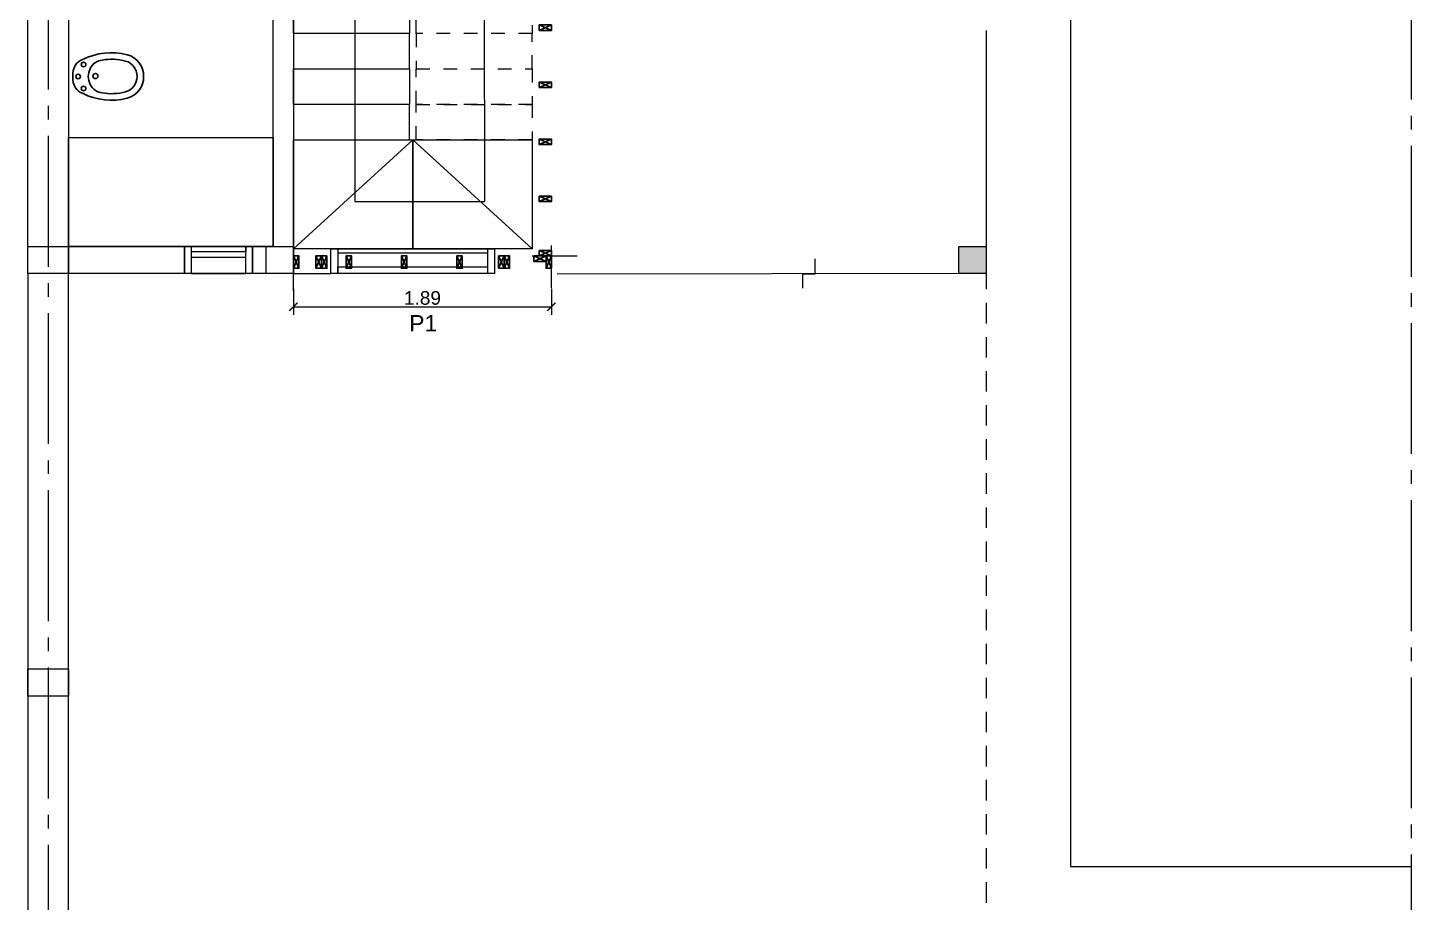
# Model space of a CAD drawing. Header units: millimetres. Extents: x 2924 to 6397, y 1565 to 1704.
# Drawn here: x 3219.18 to 3229.33, y 1573.76 to 1580.18 of the extents above; entities that cross this region are included whole.
import ezdxf

# ---------------------------------------------------------------- set-up
doc = ezdxf.new("R2010")
doc.units = ezdxf.units.MM
for name, pattern in [('ACAD_ISO04W100', [30, 24, -3, 0, -3]), ('CONTINUA', [200, 100, 100]), ('DASHED', [0.75, 0.5, -0.25])]:
    doc.linetypes.add(name, pattern=pattern)
for name, color, linetype in [('EJES', 8, 'Continuous'), ('P0- COLUMNAS HºAº', 7, 'Continuous'), ('P0-CARPINTERIAS', 7, 'Continuous'), ('P0-COTAS', 7, 'Continuous'), ('P0-MAMPOSTERIA LADRILLO', 7, 'Continuous'), ('P0-MUROS', 7, 'Continuous'), ('P0-PROYECCION', 7, 'Continuous'), ('P0-SOLADOS', 7, 'Continuous'), ('P0-TEXTOS', 7, 'Continuous'), ('P1-MAMPOSTERIA LADRILLO', 7, 'Continuous')]:
    doc.layers.add(name, color=color, linetype=linetype)
doc.styles.add('Arial02.5', font='arial.ttf', dxfattribs={"width": 0.8, "height": 0.025})
doc.styles.add('Arial10', font='arial.ttf', dxfattribs={"height": 0.1})

# ---------------------------------------------------------------- blocks, each defined once
blk = doc.blocks.new('_ARCHTICK')
at = {"color": 0, "linetype": 'ByBlock', "const_width": 0.15}
blk.add_lwpolyline([(-0.5, -0.5), (0.5, 0.5)], dxfattribs=at)

msp = doc.modelspace()

# ---------------------------------------------------------------- hatches: boundary and pattern name
at = {"layer": 'P0- COLUMNAS HºAº', "lineweight": 0}
h = msp.add_hatch(color=8, dxfattribs=at)
h.dxf.hatch_style = 1
h.paths.add_polyline_path([(3226.0083, 1578.5711), (3226.2083, 1578.5711), (3226.2083, 1578.3711), (3226.0083, 1578.3711)])

# ---------------------------------------------------------------- linework, layer by layer
at = {"color": 0}
for points, const_width in [([(3223.0188, 1578.5006), (3222.9288, 1578.5006), (3222.9288, 1581.0131), (3223.0188, 1581.0131)], 0.0003), ([(3221.1263, 1578.5006), (3223.0188, 1578.5006), (3223.0188, 1578.4106), (3221.1263, 1578.4106)], 0.0005)]:
    msp.add_lwpolyline(points, close=True, dxfattribs=dict(at, const_width=const_width))
for points in [[(3222.9288, 1580.1556), (3222.9288, 1580.1956), (3223.0188, 1580.1956), (3223.0188, 1580.1556), (3222.9288, 1580.1556), (3223.0188, 1580.1956), (3223.0188, 1580.1556), (3222.9288, 1580.1956)], [(3222.9288, 1579.7369), (3222.9288, 1579.7769), (3223.0188, 1579.7769), (3223.0188, 1579.7369), (3222.9288, 1579.7369), (3223.0188, 1579.7769), (3223.0188, 1579.7369), (3222.9288, 1579.7769)], [(3222.9288, 1579.3181), (3222.9288, 1579.3581), (3223.0188, 1579.3581), (3223.0188, 1579.3181), (3222.9288, 1579.3181), (3223.0188, 1579.3581), (3223.0188, 1579.3181), (3222.9288, 1579.3581)], [(3222.9288, 1578.8994), (3222.9288, 1578.9394), (3223.0188, 1578.9394), (3223.0188, 1578.8994), (3222.9288, 1578.8994), (3223.0188, 1578.9394), (3223.0188, 1578.8994), (3222.9288, 1578.9394)], [(3222.9288, 1578.5006), (3222.9288, 1578.5406), (3223.0188, 1578.5406), (3223.0188, 1578.5006), (3222.9288, 1578.5006), (3223.0188, 1578.5406), (3223.0188, 1578.5006), (3222.9288, 1578.5406)], [(3221.1263, 1578.5006), (3221.1663, 1578.5006), (3221.1663, 1578.4106), (3221.1263, 1578.4106), (3221.1263, 1578.5006), (3221.1663, 1578.4106), (3221.1263, 1578.4106), (3221.1663, 1578.5006)], [(3221.2913, 1578.5006), (3221.3313, 1578.5006), (3221.3313, 1578.4106), (3221.2913, 1578.4106), (3221.2913, 1578.5006), (3221.3313, 1578.4106), (3221.2913, 1578.4106), (3221.3313, 1578.5006)], [(3221.3313, 1578.5006), (3221.3713, 1578.5006), (3221.3713, 1578.4106), (3221.3313, 1578.4106), (3221.3313, 1578.5006), (3221.3713, 1578.4106), (3221.3313, 1578.4106), (3221.3713, 1578.5006)], [(3222.6313, 1578.5006), (3222.6713, 1578.5006), (3222.6713, 1578.4106), (3222.6313, 1578.4106), (3222.6313, 1578.5006), (3222.6713, 1578.4106), (3222.6313, 1578.4106), (3222.6713, 1578.5006)], [(3222.6713, 1578.5006), (3222.7113, 1578.5006), (3222.7113, 1578.4106), (3222.6713, 1578.4106), (3222.6713, 1578.5006), (3222.7113, 1578.4106), (3222.6713, 1578.4106), (3222.7113, 1578.5006)], [(3222.8888, 1578.4606), (3222.8888, 1578.5006), (3222.9788, 1578.5006), (3222.9788, 1578.4606), (3222.8888, 1578.4606), (3222.9788, 1578.5006), (3222.9788, 1578.4606), (3222.8888, 1578.5006)], [(3222.9788, 1578.5006), (3223.0188, 1578.5006), (3223.0188, 1578.4106), (3222.9788, 1578.4106), (3222.9788, 1578.5006), (3223.0188, 1578.4106), (3222.9788, 1578.4106), (3223.0188, 1578.5006)]]:
    msp.add_lwpolyline(points, dxfattribs=at)
at = {"color": 8}
for points in [[(3221.5123, 1578.5006), (3221.5523, 1578.5006), (3221.5523, 1578.4106), (3221.5123, 1578.4106), (3221.5123, 1578.5006), (3221.5523, 1578.4106), (3221.5123, 1578.4106), (3221.5523, 1578.5006)], [(3221.9183, 1578.5006), (3221.9583, 1578.5006), (3221.9583, 1578.4106), (3221.9183, 1578.4106), (3221.9183, 1578.5006), (3221.9583, 1578.4106), (3221.9183, 1578.4106), (3221.9583, 1578.5006)], [(3222.3243, 1578.5006), (3222.3643, 1578.5006), (3222.3643, 1578.4106), (3222.3243, 1578.4106), (3222.3243, 1578.5006), (3222.3643, 1578.4106), (3222.3243, 1578.4106), (3222.3643, 1578.5006)]]:
    msp.add_lwpolyline(points, dxfattribs=at)
at = {"color": 0}
for centre, radius in [((3219.587, 1579.9057), 0.017), ((3219.547, 1579.8177), 0.017), ((3219.6733, 1579.8209), 0.0189), ((3219.587, 1579.7297), 0.017)]:
    msp.add_circle(centre, radius, dxfattribs=at)
for centre, radius, start, end in [((3219.7914, 1579.5209), 0.4712, 75.79909, 116.84228), ((3219.8622, 1579.8191), 0.1648, 359.50703, 74.23277), ((3219.6551, 1579.8275), 0.1485, 149.81595, 183.79044), ((3219.6269, 1579.8237), 0.1272, 112.29772, 141.88072), ((3219.7476, 1579.8177), 0.1267, 125.08797, 180), ((3219.7479, 1579.7924), 0.1483, 99.9909, 119.54481), ((3219.7914, 1579.5209), 0.4232, 75.79909, 99.40651), ((3219.8622, 1579.8191), 0.1168, 359.50703, 73.56978), ((3219.6551, 1579.8079), 0.1485, 176.20956, 210.18405), ((3219.7476, 1579.8177), 0.1267, 180, 234.91203), ((3219.8622, 1579.8163), 0.1168, 286.43022, 0.49297), ((3219.8622, 1579.8163), 0.1648, 285.76723, 0.49297), ((3219.6269, 1579.8118), 0.1272, 218.11928, 247.70228), ((3219.7914, 1580.1146), 0.4712, 243.15772, 284.20091), ((3219.7479, 1579.8431), 0.1483, 240.45519, 260.0091), ((3219.7914, 1580.1146), 0.4232, 260.59349, 284.20091)]:
    msp.add_arc(centre, radius, start, end, dxfattribs=at)
at = {"layer": 'EJES', "color": 8, "linetype": 'ACAD_ISO04W100', "lineweight": 0, "ltscale": 0.04}
for p, q in [((3219.3265, 1604.0814), (3219.3265, 1571.6774)), ((3229.3265, 1604.0087), (3229.3265, 1571.6774))]:
    msp.add_line(p, q, dxfattribs=at)
at = {"layer": 'P0- COLUMNAS HºAº', "color": 8, "lineweight": 0}
for p, q in [((3219.1765, 1578.3711), (3219.1765, 1578.5711)), ((3219.1765, 1578.5711), (3219.4765, 1578.5711)), ((3219.4765, 1578.5711), (3219.4765, 1578.3711)), ((3220.9265, 1578.5711), (3221.1265, 1578.5711)), ((3220.9265, 1578.3711), (3220.9265, 1578.5711)), ((3221.1265, 1578.5711), (3221.1265, 1578.3711)), ((3226.0083, 1578.5711), (3226.2083, 1578.5711)), ((3226.0083, 1578.3711), (3226.0083, 1578.5711)), ((3226.2083, 1578.5711), (3226.2083, 1578.3711)), ((3219.4765, 1578.3711), (3219.1765, 1578.3711)), ((3221.1265, 1578.3711), (3220.9265, 1578.3711)), ((3226.2083, 1578.3711), (3226.0083, 1578.3711)), ((3219.1772, 1575.27), (3219.1774, 1575.4723)), ((3219.1774, 1575.4723), (3219.4766, 1575.4722)), ((3219.4766, 1575.4722), (3219.4764, 1575.27)), ((3219.4764, 1575.27), (3219.1772, 1575.27))]:
    msp.add_line(p, q, dxfattribs=at)
at = {"layer": 'P0-CARPINTERIAS', "color": 8, "linetype": 'CONTINUA', "lineweight": 0}
for p, q in [((3220.3265, 1578.5711), (3220.8265, 1578.5711)), ((3220.3265, 1578.3711), (3220.3265, 1578.5711)), ((3220.3265, 1578.5711), (3220.3765, 1578.5711)), ((3220.3765, 1578.5711), (3220.3765, 1578.3711)), ((3220.7765, 1578.3711), (3220.7765, 1578.5711)), ((3220.7765, 1578.5711), (3220.7765, 1578.5311)), ((3220.8265, 1578.5711), (3220.8265, 1578.3711)), ((3221.4015, 1578.3711), (3221.4013, 1578.5531)), ((3221.4013, 1578.5531), (3222.6013, 1578.5531)), ((3222.5515, 1578.5532), (3221.4513, 1578.5531)), ((3221.4513, 1578.5531), (3221.4515, 1578.3711)), ((3222.5515, 1578.3711), (3222.5515, 1578.5532)), ((3222.6013, 1578.5531), (3222.6015, 1578.3711)), ((3220.7765, 1578.5311), (3220.3765, 1578.5311)), ((3220.3765, 1578.5311), (3220.3765, 1578.4911)), ((3220.3765, 1578.4911), (3220.7765, 1578.4911)), ((3222.5515, 1578.5211), (3221.4515, 1578.5211)), ((3222.5515, 1578.4211), (3222.5515, 1578.5211)), ((3220.8265, 1578.3711), (3220.3265, 1578.3711)), ((3220.3765, 1578.3711), (3220.7765, 1578.3711)), ((3222.6015, 1578.3711), (3221.4015, 1578.3711)), ((3221.4515, 1578.3711), (3221.4515, 1578.4211)), ((3221.4515, 1578.4211), (3222.5515, 1578.4211)), ((3222.6015, 1578.3711), (3222.5515, 1578.3711))]:
    msp.add_line(p, q, dxfattribs=at)
at = {"layer": 'P0-COTAS', "color": 7, "lineweight": 0}
for p, q in [((3221.1265, 1578.2606), (3221.1265, 1578.0687)), ((3223.0188, 1578.2606), (3223.0188, 1578.0687)), ((3221.1265, 1578.1287), (3223.0188, 1578.1287))]:
    msp.add_line(p, q, dxfattribs=at)
at = {"layer": 'P0-MAMPOSTERIA LADRILLO', "color": 8, "lineweight": 0}
for p, q in [((3219.1765, 1578.3711), (3219.1765, 1588.2101)), ((3219.4765, 1588.2101), (3219.4765, 1578.3711)), ((3220.9763, 1578.5711), (3220.9763, 1581.0256)), ((3221.1263, 1581.0256), (3221.1263, 1578.5711)), ((3219.4761, 1578.3711), (3219.4765, 1578.5711)), ((3219.4765, 1578.5711), (3220.3265, 1578.5711)), ((3220.3265, 1578.5711), (3220.3265, 1578.3711)), ((3220.8263, 1578.3711), (3220.8263, 1578.5711)), ((3220.8263, 1578.5711), (3220.9763, 1578.5711)), ((3221.1263, 1578.5711), (3221.1265, 1578.3711)), ((3219.4765, 1578.3711), (3219.1765, 1578.3711)), ((3219.4761, 1578.3711), (3219.1765, 1578.3711)), ((3219.1765, 1578.3711), (3219.1765, 1572.3711)), ((3220.3265, 1578.3711), (3219.4761, 1578.3711)), ((3219.4761, 1572.3711), (3219.4761, 1578.3711)), ((3221.1265, 1578.3711), (3220.8263, 1578.3711))]:
    msp.add_line(p, q, dxfattribs=at)
at = {"layer": 'P0-MUROS', "color": 8, "lineweight": 0}
for p, q in [((3222.5289, 1578.9001), (3222.5262, 1580.9159)), ((3221.5762, 1580.7129), (3221.5762, 1578.9001)), ((3219.4765, 1578.5711), (3219.4765, 1579.3711)), ((3219.4765, 1579.3711), (3220.9765, 1579.3711)), ((3220.9765, 1579.3711), (3220.9765, 1578.5711)), ((3221.1263, 1579.3531), (3222.0013, 1579.3531)), ((3221.1263, 1578.5531), (3221.1263, 1579.3531)), ((3222.0013, 1579.3531), (3222.0013, 1578.5531)), ((3221.5762, 1578.9001), (3222.5289, 1578.9001)), ((3220.9765, 1578.5711), (3219.4765, 1578.5711)), ((3222.0013, 1578.5531), (3221.1263, 1578.5531)), ((3221.4013, 1578.5531), (3221.1263, 1578.5531)), ((3221.4013, 1578.3711), (3221.4013, 1578.5531)), ((3221.1263, 1578.3711), (3221.4013, 1578.3711))]:
    msp.add_line(p, q, dxfattribs=at)
at = {"layer": 'P0-MUROS', "color": 8, "linetype": 'Continuous', "lineweight": 0, "ltscale": 0.1}
for p, q in [((3221.1263, 1580.1331), (3221.1263, 1580.3931)), ((3221.9763, 1580.3931), (3221.9763, 1580.1331)), ((3221.9763, 1580.1331), (3221.1263, 1580.1331)), ((3221.1263, 1580.1331), (3221.1263, 1579.8731)), ((3221.9763, 1580.1331), (3221.1263, 1580.1331)), ((3221.9763, 1579.8731), (3221.9763, 1580.1331)), ((3221.1263, 1579.8731), (3221.9763, 1579.8731)), ((3221.1263, 1579.6131), (3221.1263, 1579.8731)), ((3221.1263, 1579.8731), (3221.9763, 1579.8731)), ((3221.9763, 1579.8731), (3221.9763, 1579.6131)), ((3221.9763, 1579.6131), (3221.1263, 1579.6131)), ((3221.1263, 1579.6131), (3221.1263, 1579.3531)), ((3221.9763, 1579.6131), (3221.1263, 1579.6131)), ((3221.9763, 1579.3531), (3221.9763, 1579.6131)), ((3221.1263, 1579.3531), (3221.9763, 1579.3531)), ((3222.0013, 1579.3531), (3221.1271, 1578.5539)), ((3222.0013, 1578.5531), (3222.0013, 1579.3531)), ((3222.0013, 1579.3531), (3222.8763, 1579.3531)), ((3222.0013, 1579.3531), (3222.8763, 1578.5531)), ((3222.8763, 1579.3531), (3222.8763, 1578.5531)), ((3222.8763, 1578.5531), (3222.0013, 1578.5531))]:
    msp.add_line(p, q, dxfattribs=at)
at = {"layer": 'P0-MUROS', "color": 8, "linetype": 'DASHED', "lineweight": 0, "ltscale": 0.2}
for p, q in [((3222.0263, 1580.1331), (3222.0263, 1580.3931)), ((3222.8763, 1580.3931), (3222.8763, 1580.1331)), ((3222.8763, 1580.1331), (3222.0263, 1580.1331)), ((3222.0263, 1580.1331), (3222.0263, 1579.8731)), ((3222.8763, 1580.1331), (3222.0263, 1580.1331)), ((3222.8763, 1579.8731), (3222.8763, 1580.1331)), ((3222.0263, 1579.6131), (3222.0263, 1579.8731)), ((3222.0263, 1579.8731), (3222.8763, 1579.8731)), ((3222.0263, 1579.8731), (3222.8763, 1579.8731)), ((3222.8763, 1579.8731), (3222.8763, 1579.6131)), ((3222.0263, 1579.3531), (3222.0263, 1579.6131)), ((3222.0263, 1579.6131), (3222.8763, 1579.6131)), ((3222.8763, 1579.6131), (3222.0263, 1579.6131)), ((3222.8763, 1579.6131), (3222.8763, 1579.3531)), ((3222.8763, 1579.3531), (3222.0263, 1579.3531))]:
    msp.add_line(p, q, dxfattribs=at)
at = {"layer": 'P0-PROYECCION', "color": 8, "linetype": 'DASHED', "lineweight": 0, "ltscale": 0.3}
msp.add_line((3226.2083, 1580.1561), (3226.2083, 1572.3711), dxfattribs=at)
at = {"layer": 'P0-SOLADOS', "color": 8, "lineweight": 0}
for p, q in [((3226.8273, 1591.0601), (3226.8273, 1574.0211)), ((3226.2083, 1580.1561), (3226.2083, 1578.3711)), ((3224.9536, 1578.3702), (3224.9536, 1578.4796)), ((3226.2083, 1578.3711), (3223.0605, 1578.3672)), ((3224.8624, 1578.2646), (3224.8624, 1578.3702)), ((3224.8624, 1578.3702), (3224.9536, 1578.3702)), ((3226.8273, 1574.0211), (3229.3265, 1574.0211))]:
    msp.add_line(p, q, dxfattribs=at)
at = {"layer": 'P1-MAMPOSTERIA LADRILLO', "color": 8, "lineweight": 0}
for p, q in [((3221.1263, 1578.2485), (3221.1263, 1578.5769)), ((3223.0188, 1578.2638), (3223.0188, 1578.5769)), ((3222.8781, 1578.5006), (3223.207, 1578.5006))]:
    msp.add_line(p, q, dxfattribs=at)

# ---------------------------------------------------------------- block references
at = {"layer": 'P0-COTAS', "color": 7, "lineweight": 0, "xscale": 0.06, "yscale": 0.06, "zscale": 0.06, "rotation": 180}
msp.add_blockref('_ARCHTICK', (3221.1265, 1578.1287), dxfattribs=at)
at = {"layer": 'P0-COTAS', "color": 7, "lineweight": 0, "xscale": 0.06, "yscale": 0.06, "zscale": 0.06}
msp.add_blockref('_ARCHTICK', (3223.0188, 1578.1287), dxfattribs=at)

# ---------------------------------------------------------------- texts
at = {"layer": 'P0-COTAS', "color": 7, "lineweight": 0, "insert": (3222.0726, 1578.1923), "char_height": 0.1, "attachment_point": 5, "style": 'Arial10'}
msp.add_mtext('\\A1;1.89', dxfattribs=at)
at = {"layer": 'P0-TEXTOS', "color": 8, "lineweight": 0, "style": 'Arial02.5'}
msp.add_text('P1', height=0.12, dxfattribs=at).set_placement((3221.9754, 1577.947))

doc.saveas('drawing.dxf')
